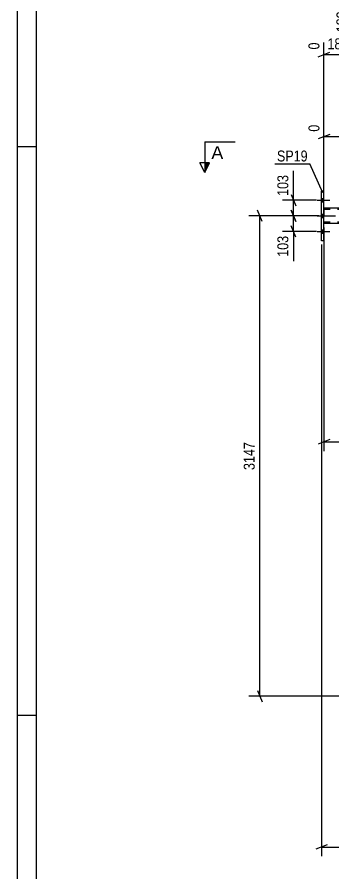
# Model space of a CAD drawing. Header units: millimetres. Extents: x -80 to 761, y -429 to 165.
# Drawn here: x -80.3 to 2.3, y -172.1 to 52.1 of the extents above; entities that cross this region are included whole.
import ezdxf

# ---------------------------------------------------------------- set-up
doc = ezdxf.new("R2010")
doc.units = ezdxf.units.MM
doc.linetypes.add('DXK_LINE_DOT2', pattern=[3.9198, 1.9599, -1.9599])
doc.linetypes.add('DXK_LINE_DOT3', pattern=[5.9187, 2.979, -0.9799, 0.9799, -0.9799])
doc.styles.add('Arial', font='ARIAL.TTF', dxfattribs={"height": 0.2})
doc.styles.add('Arial Narrow', font='ARIALN.TTF', dxfattribs={"height": 0.2})

# ---------------------------------------------------------------- blocks, each defined once
blk = doc.blocks.new('Unknown-814184913-1135')
at = {"color": 5, "linetype": 'Continuous'}
for p, q in [((-80.34, 165.05), (-80.34, -428.95)), ((-75.34, 160.05), (-75.34, -423.95)), ((-75.34, 18.05), (-80.34, 18.05)), ((-75.34, -130.95), (-80.34, -130.95))]:
    blk.add_line(p, q, dxfattribs=at)
blk = doc.blocks.new('Bolt-814184913-3637 - 3452')
at = {"linetype": 'Continuous'}
for points in [[(0, 3.66), (0, 4.54), (-0.64, 4.54), (-0.64, 3.66)], [(0, 3.66), (0, 4.54), (-0.64, 4.54), (-0.64, 3.66)], [(0, 3.66), (0, 4.54), (-0.64, 4.54), (-0.64, 3.66)], [(0, -0.44), (0, 0.44), (-0.64, 0.44), (-0.64, -0.44)], [(0, -0.44), (0, 0.44), (-0.64, 0.44), (-0.64, -0.44)], [(0, -4.54), (0, -3.66), (-0.64, -3.66), (-0.64, -4.54)], [(0, -4.54), (0, -3.66), (-0.64, -3.66), (-0.64, -4.54)], [(0, -4.54), (0, -3.66), (-0.64, -3.66), (-0.64, -4.54)]]:
    blk.add_hatch(color=1, dxfattribs=at).paths.add_polyline_path(points)
at = {"color": 1, "linetype": 'Continuous'}
for p, q in [((-0.64, 4.54), (0, 4.54)), ((-0.64, 4.54), (0, 4.54)), ((-0.64, 4.54), (0, 4.54)), ((-1.8, 4.1), (1.52, 4.1)), ((-1.8, 4.1), (1.52, 4.1)), ((-1.8, 4.1), (1.52, 4.1)), ((-0.64, 3.66), (0, 3.66)), ((-0.64, 3.66), (0, 3.66)), ((-0.64, 3.66), (0, 3.66)), ((-1.8, 0), (1.52, 0)), ((-1.8, 0), (1.52, 0)), ((-0.64, 0.44), (0, 0.44)), ((-0.64, 0.44), (0, 0.44)), ((-0.64, -0.44), (0, -0.44)), ((-0.64, -0.44), (0, -0.44)), ((-1.8, -4.1), (1.52, -4.1)), ((-1.8, -4.1), (1.52, -4.1)), ((-1.8, -4.1), (1.52, -4.1)), ((-0.64, -3.66), (0, -3.66)), ((-0.64, -3.66), (0, -3.66)), ((-0.64, -3.66), (0, -3.66)), ((-0.64, -4.54), (0, -4.54)), ((-0.64, -4.54), (0, -4.54)), ((-0.64, -4.54), (0, -4.54))]:
    blk.add_line(p, q, dxfattribs=at)
blk = doc.blocks.new('Part-814184913-3752 - 3452')
at = {"color": 2, "linetype": 'Continuous'}
for p, q in [((7.33, 2), (0, 2)), ((25.13, -2), (0, -2))]:
    blk.add_line(p, q, dxfattribs=at)
at = {"color": 7, "linetype": 'DXK_LINE_DOT2'}
for p, q in [((0, 2), (0, -2)), ((25.13, 1.68), (0, 1.68)), ((25.13, -1.68), (0, -1.68))]:
    blk.add_line(p, q, dxfattribs=at)
at = {"color": 7, "linetype": 'DXK_LINE_DOT3'}
blk.add_line((0, 0), (25.13, 0), dxfattribs=at)
blk = doc.blocks.new('Part-814184913-3887 - 3452')
at = {"color": 2, "linetype": 'Continuous'}
for p, q in [((-0.64, -6.5), (-0.64, 6.5)), ((0, 6.5), (-0.64, 6.5)), ((0, -6.5), (0, 6.5)), ((0, -6.5), (-0.64, -6.5))]:
    blk.add_line(p, q, dxfattribs=at)
blk = doc.blocks.new('StraightDimension-814184913-4540 - 3452')
at = {"color": 7, "linetype": 'Continuous'}
for p, q in [((-0.64, -7.5), (-0.64, -167.77)), ((0.86, -164.77), (-2.14, -165.97)), ((-0.64, -165.37), (651.79, -165.37))]:
    blk.add_line(p, q, dxfattribs=at)
blk = doc.blocks.new('StraightDimension-814184913-4114 - 3452')
at = {"color": 7, "linetype": 'Continuous'}
for p, q in [((-1.32, 0), (-10.84, 0)), ((-8.59, 1.5), (-7.39, -1.5)), ((-7.99, -4.1), (-7.99, 0)), ((-1.93, -4.1), (-10.84, -4.1)), ((-7.39, -5.6), (-8.59, -2.6))]:
    blk.add_line(p, q, dxfattribs=at)
at = {"color": 0}
blk.add_wipeout([(-8.74, -4.63), (-12.94, -4.63), (-12.94, -11.31), (-8.74, -11.31)], dxfattribs=at)
at = {"color": 7, "linetype": 'Continuous'}
blk.add_line((-7.99, -4.1), (-7.99, -11.83), dxfattribs=at)
blk.add_line((-7.99, -4.1), (-7.99, -11.83), dxfattribs=at)
at = {"color": 3, "style": 'Arial Narrow'}
blk.add_text('103', height=2.863, rotation=90.0002, dxfattribs=at).set_placement((-9.34, -10.71))
blk = doc.blocks.new('StraightDimension-814184913-4127 - 3452')
at = {"color": 7, "linetype": 'Continuous'}
for p, q in [((-8.59, 5.6), (-7.39, 2.6)), ((-1.93, 4.1), (-10.84, 4.1)), ((-7.99, 0), (-7.99, 4.1)), ((-1.32, 0), (-10.84, 0)), ((-7.39, -1.5), (-8.59, 1.5))]:
    blk.add_line(p, q, dxfattribs=at)
at = {"color": 0}
blk.add_wipeout([(-8.74, 11.31), (-12.94, 11.31), (-12.94, 4.62), (-8.74, 4.62)], dxfattribs=at)
at = {"color": 7, "linetype": 'Continuous'}
blk.add_line((-7.99, 4.1), (-7.99, 11.83), dxfattribs=at)
blk.add_line((-7.99, 4.1), (-7.99, 11.83), dxfattribs=at)
at = {"color": 3, "style": 'Arial Narrow'}
blk.add_text('103', height=2.863, rotation=90.0002, dxfattribs=at).set_placement((-9.34, 5.23))
blk = doc.blocks.new('StraightDimension-814184913-4206 - 3452')
at = {"color": 7, "linetype": 'Continuous'}
for p, q in [((0, -3), (0, -61.62)), ((37.94, -122.25), (37.94, -56.37)), ((1.5, -58.62), (-1.5, -59.82)), ((0, -59.22), (37.94, -59.22)), ((36.44, -59.82), (39.44, -58.62))]:
    blk.add_line(p, q, dxfattribs=at)
at = {"color": 0}
blk.add_wipeout([(23.23, -58.47), (23.23, -54.27), (14.71, -54.27), (14.71, -58.47)], dxfattribs=at)
at = {"color": 3, "style": 'Arial Narrow'}
blk.add_text('1433', height=2.863, dxfattribs=at).set_placement((15.31, -57.87))
blk = doc.blocks.new('StraightDimension-814184913-4217 - 3452')
at = {"color": 7, "linetype": 'Continuous'}
for p, q in [((60.2, -1), (60.2, 29.37)), ((0, 7.5), (0, 23.89)), ((1.5, 21.36), (-1.5, 20.16)), ((0, 20.76), (60.2, 20.76)), ((58.7, 20.16), (61.7, 21.36))]:
    blk.add_line(p, q, dxfattribs=at)
at = {"color": 0, "linetype": 'Continuous'}
for points in [[(59.6, 29.97), (55.4, 29.97), (55.4, 21.46), (59.6, 21.46)], [(-0.6, 24.49), (-4.8, 24.49), (-4.8, 21.46), (-0.6, 21.46)]]:
    blk.add_wipeout(points, dxfattribs=at)
at = {"color": 0}
blk.add_wipeout([(34.36, 21.51), (34.36, 25.71), (25.85, 25.71), (25.85, 21.51)], dxfattribs=at)
at = {"color": 3, "linetype": 'Continuous', "style": 'Arial Narrow'}
for s, height, p in [('1990', 2.863, (59, 22.06)), ('0', 2.86, (-1.2, 22.06))]:
    blk.add_text(s, height=height, rotation=90.0002, dxfattribs=at).set_placement(p)
at = {"color": 3, "style": 'Arial Narrow'}
blk.add_text('1990', height=2.863, dxfattribs=at).set_placement((26.45, 22.11))
blk = doc.blocks.new('StraightDimension-814184913-4867 - 3452')
at = {"color": 7, "linetype": 'Continuous'}
for p, q in [((-16.2, -1.5), (-17.4, 1.5)), ((-1.64, 0), (-19.65, 0)), ((-16.8, -125.86), (-16.8, 0)), ((-17.4, -124.36), (-16.2, -127.36)), ((35.86, -125.86), (-19.65, -125.86))]:
    blk.add_line(p, q, dxfattribs=at)
at = {"color": 0}
blk.add_wipeout([(-17.55, -58.67), (-21.75, -58.67), (-21.75, -67.19), (-17.55, -67.19)], dxfattribs=at)
at = {"color": 3, "style": 'Arial Narrow'}
blk.add_text('3147', height=2.863, rotation=90.0002, dxfattribs=at).set_placement((-18.15, -66.59))
blk = doc.blocks.new('StraightDimension-814184913-17969 - 3452')
at = {"color": 7, "linetype": 'Continuous'}
for p, q in [((7.33, 10.84), (7.33, 53.59)), ((0, 3), (0, 45.43)), ((-1.5, 41.7), (1.5, 42.9)), ((8.83, 42.9), (5.83, 41.7)), ((0, 42.3), (7.33, 42.3))]:
    blk.add_line(p, q, dxfattribs=at)
at = {"color": 0}
blk.add_wipeout([(7.01, 43.05), (7.01, 47.25), (0.32, 47.25), (0.32, 43.05)], dxfattribs=at)
at = {"color": 0, "linetype": 'Continuous'}
for points in [[(6.73, 54.19), (2.53, 54.19), (2.53, 47.5), (6.73, 47.5)], [(-0.6, 46.03), (-4.8, 46.03), (-4.8, 43), (-0.6, 43)]]:
    blk.add_wipeout(points, dxfattribs=at)
at = {"color": 3, "linetype": 'Continuous', "style": 'Arial Narrow'}
for s, height, p in [('183', 2.863, (6.13, 48.1)), ('0', 2.86, (-1.2, 43.6))]:
    blk.add_text(s, height=height, rotation=90.0002, dxfattribs=at).set_placement(p)
at = {"color": 3, "style": 'Arial Narrow'}
blk.add_text('183', height=2.863, dxfattribs=at).set_placement((0.92, 43.65))
blk = doc.blocks.new('Mark-814184913-3883 - 3452')
at = {"color": 0}
blk.add_wipeout([(-4.27, 14.26), (-4.27, 17.26), (-12.31, 17.26), (-12.31, 14.26)], dxfattribs=at)
blk.add_wipeout([(-4.27, 14.26), (-4.27, 17.26), (-12.31, 17.26), (-12.31, 14.26)], dxfattribs=at)
at = {"color": 30, "linetype": 'Continuous'}
for p in [(-12.91, 13.66), (-0.28, 6.06)]:
    blk.add_line(p, (-3.67, 13.66), dxfattribs=at)
at = {"color": 3, "style": 'Arial Narrow'}
blk.add_text('SP19', height=2.863, dxfattribs=at).set_placement((-12.31, 14.26))
blk = doc.blocks.new('SectionMark-814184913-5179 - 3452')
at = {"color": 6, "linetype": 'Continuous'}
for p, q in [((-31.23, 19.4), (-31.23, 11.4)), ((-31.23, 11.4), (-32.48, 13.9))]:
    blk.add_line(p, q, dxfattribs=at)
at = {"color": 0, "linetype": 'Continuous'}
blk.add_wipeout([(-26.37, 14.9), (-26.37, 18.4), (-29.48, 18.4), (-29.48, 14.9)], dxfattribs=at)
at = {"linetype": 'Continuous'}
blk.add_hatch(color=6, dxfattribs=at).paths.add_polyline_path([(-31.23, 13.9), (-29.98, 13.9), (-31.23, 11.4)])
at = {"color": 6, "linetype": 'Continuous'}
for p, q in [((-31.23, 19.4), (-23.23, 19.4)), ((-29.98, 13.9), (-32.48, 13.9)), ((-31.23, 11.4), (-29.98, 13.9))]:
    blk.add_line(p, q, dxfattribs=at)
at = {"color": 3, "linetype": 'Continuous', "style": 'Arial'}
blk.add_text('A', height=3.34, dxfattribs=at).set_placement((-29.48, 14.9))

msp = doc.modelspace()

# ---------------------------------------------------------------- block references
for name in ['Unknown-814184913-1135', 'Bolt-814184913-3637 - 3452', 'Part-814184913-3887 - 3452', 'Part-814184913-3752 - 3452']:
    msp.add_blockref(name, (0, 0))

# ---------------------------------------------------------------- next in the draw order: block references
msp.add_blockref('StraightDimension-814184913-4540 - 3452', (0, 0))

# ---------------------------------------------------------------- next in the draw order: block references
msp.add_blockref('StraightDimension-814184913-4114 - 3452', (0, 0))

# ---------------------------------------------------------------- next in the draw order: block references
for name in ['StraightDimension-814184913-4127 - 3452', 'StraightDimension-814184913-4206 - 3452']:
    msp.add_blockref(name, (0, 0))

# ---------------------------------------------------------------- next in the draw order: block references
msp.add_blockref('StraightDimension-814184913-4217 - 3452', (0, 0))

# ---------------------------------------------------------------- next in the draw order: block references
for name in ['StraightDimension-814184913-17969 - 3452', 'StraightDimension-814184913-4867 - 3452']:
    msp.add_blockref(name, (0, 0))

# ---------------------------------------------------------------- next in the draw order: block references
msp.add_blockref('Mark-814184913-3883 - 3452', (0, 0))

# ---------------------------------------------------------------- next in the draw order: block references
msp.add_blockref('SectionMark-814184913-5179 - 3452', (0, 0))

doc.saveas('drawing.dxf')
